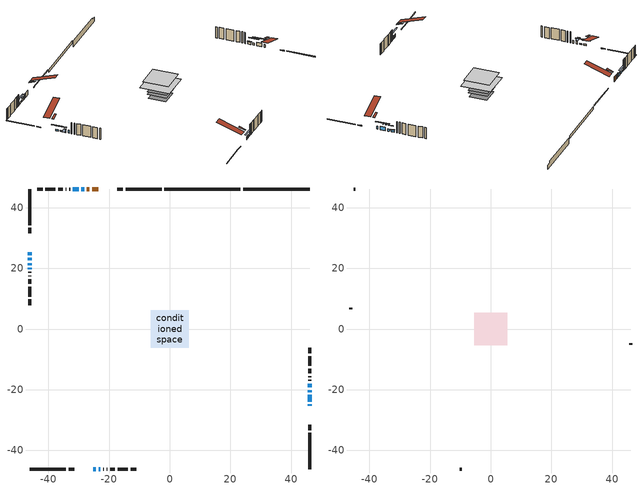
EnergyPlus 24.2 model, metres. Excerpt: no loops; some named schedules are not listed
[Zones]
conditioned space
 floor adiabatic (Floor2 construction): -3.95,-3.95 -3.95,3.95 3.95,3.95 3.95,-3.95 z1.19
 floor adiabatic (AdiabaticFloorConstruction): -6.22,-6.22 -6.22,6.22 6.22,6.22 6.22,-6.22 z3.63
 floor foundation (Slab1 construction): -3.66,-3.66 -3.66,3.66 3.66,3.66 3.66,-3.66 z-1.9
 floor foundation (Slab2 construction): -3.95,-3.95 -3.95,3.95 3.95,3.95 3.95,-3.95 z0
 wall outside (RimJoist1 construction): -2.66,46.1 -14.55,46.1 / -46.1,-46.1 -34.22,-46.1 / -46.1,46.1 -46.1,34.22 / 46.1,-46.1 46.1,-34.22 z1.19:1.49
 wall outside (RimJoist2 construction): -15.48,46.1 -17.28,46.1 / -33.29,-46.1 -31.49,-46.1 / -46.1,33.29 -46.1,31.49 / 46.1,-33.29 46.1,-31.49 z1.19:1.49
 wall outside (AdiabaticWallConstruction 1): -23.52,46.1 -25.51,46.1 / -26.44,46.1 -27.27,46.1 z1.19:3.22
 wall outside (AdiabaticWallConstruction): 46.1,-25.25 46.1,-24.86 / -46.1,20.13 -46.1,19.74 / -25.25,-46.1 -24.39,-46.1 z1.19:2.41; -46.1,25.25 -46.1,24.33 z1.19:1.8; -46.1,23.41 -46.1,22.57 z1.19:1.73; -46.1,21.64 -46.1,21.05 z1.19:2.51; -28.19,46.1 -29.11,46.1 z1.19:2.46; 46.1,-23.93 46.1,-21.7 z1.19:2.77; 46.1,-20.77 46.1,-20.16 / 46.1,-19.23 46.1,-17.96 z1.19:2.13; -30.04,46.1 -31.87,46.1 z1.19:1.93; -23.46,-46.1 -22.9,-46.1 z1.19:2.21
 wall outside (Wall1 construction): -32.8,46.1 -33.08,46.1 / -21.97,-46.1 -21.69,-46.1 / -46.1,18.81 -46.1,18.52 / 46.1,-17.03 46.1,-16.75 z1.19:6.07
 wall outside (Wall2 construction): -34.01,46.1 -34.24,46.1 / -20.76,-46.1 -20.53,-46.1 / -46.1,17.59 -46.1,17.36 / 46.1,-15.82 46.1,-15.58 z1.19:6.07
 wall outside (Wall3 construction): -35.17,46.1 -36.73,46.1 / -19.6,-46.1 -18.04,-46.1 / -46.1,16.43 -46.1,14.87 / 46.1,-14.65 46.1,-13.1 z1.19:6.07
 wall outside (Wall4 construction): -37.66,46.1 -40.92,46.1 / -17.11,-46.1 -13.85,-46.1 / -46.1,13.94 -46.1,10.68 / 46.1,-12.17 46.1,-8.9 z1.19:6.07
 wall outside (Wall5 construction): -41.85,46.1 -43.71,46.1 / -12.92,-46.1 -11.06,-46.1 / -46.1,9.75 -46.1,7.89 / 46.1,-7.98 46.1,-6.11 z1.19:6.07
 wall foundation (FoundationWall1 construction): 24.16,46.1,-1.9 24.16,46.1,0.6 43.91,46.1,0.6 43.91,46.1,-0.17 46.1,46.1,-0.17 46.1,46.1,-1.9
 wall foundation (FoundationWall2 construction): 23.23,46.1 -1.74,46.1 z0:1.19
 window (WindowConstruction 10): 46.1,-25.25 46.1,-24.86 z1.19:2.41
 window (WindowConstruction 6): -46.1,25.25 -46.1,24.34 z1.19:1.8
 window (WindowConstruction 7): -46.1,23.41 -46.1,22.57 z1.19:1.72
 window (WindowConstruction 8): -46.1,21.64 -46.1,21.06 z1.19:2.51
 window (WindowConstruction 9): -28.2,46.1 -29.11,46.1 z1.19:2.46
 window (WindowConstruction 11): -46.1,20.13 -46.1,19.74 z1.19:2.41
 window (WindowConstruction): 46.1,-23.93 46.1,-21.7 z1.19:2.77
 window (WindowConstruction 1): 46.1,-20.77 46.1,-20.16 z1.19:2.13
 window (WindowConstruction 2): 46.1,-19.23 46.1,-17.96 z1.19:2.13
 window (WindowConstruction 3): -30.04,46.1 -31.87,46.1 z1.19:1.93
 window (WindowConstruction 4): -25.25,-46.1 -24.39,-46.1 z1.19:2.41
 window (WindowConstruction 5): -23.46,-46.1 -22.9,-46.1 z1.19:2.2
 door (Door): -23.52,46.1 -25.51,46.1 z1.19:3.22
 door (Door 1): -26.44,46.1 -27.27,46.1 z1.19:3.22
 ceiling adiabatic (AdiabaticFloorConstruction): 6.22,-6.22 6.22,6.22 -6.22,6.22 -6.22,-6.22 z3.63
 roof outside (Roof2 construction): -22.59,46.1,6.07 -22.59,43.46,6.95 -21.89,43.46,6.95 -21.89,46.1,6.07; -26.18,-46.1,6.07 -26.18,-43.46,6.95 -26.88,-43.46,6.95 -26.88,-46.1,6.07; -46.1,26.18,6.07 -43.46,26.18,6.95 -43.46,26.88,6.95 -46.1,26.88,6.07; 46.1,-26.18,6.07 43.46,-26.18,6.95 43.46,-26.88,6.95 46.1,-26.88,6.07
attic - vented
 floor to conditioned space (Floor1 construction Reversed): -5.37,-5.37 -5.37,5.37 5.37,5.37 5.37,-5.37 z6.07
 wall outside (Wall6 construction): -44.64,46.1 -45.17,46.1 / -10.13,-46.1 -9.6,-46.1 / -46.1,6.96 -46.1,6.43 / 46.1,-5.18 46.1,-4.65 z1.19:6.07
 roof outside (Roof1 construction): -20.96,46.1,6.07 -20.96,35.64,9.55 -18.21,35.64,9.55 -18.21,46.1,6.07; -27.8,-46.1,6.07 -27.8,-35.64,9.55 -30.56,-35.64,9.55 -30.56,-46.1,6.07; -46.1,27.8,6.07 -35.64,27.8,9.55 -35.64,30.56,9.55 -46.1,30.56,6.07; 46.1,-27.8,6.07 35.64,-27.8,9.55 35.64,-30.56,9.55 46.1,-30.56,6.07
shading: -46.1,22.52 -46.1,27.07 -46.51,27.07 -46.51,22.52 z3.62; -46.1,20.75 -46.1,25.23 -46.51,25.23 -46.51,20.75 z3.54; -46.1,20.85 -46.1,21.84 -48.54,21.84 -48.54,20.85 z2.71; -29.31,46.1 -27.99,46.1 -27.99,46.51 -29.31,46.51 z2.66; 46.1,-19.88 46.1,-25.75 46.51,-25.75 46.51,-19.88 z4.59; 46.1,-18.34 46.1,-22.59 46.51,-22.59 46.51,-18.34 z3.95; 46.1,-17.76 46.1,-19.43 46.51,-19.43 46.51,-17.76 z2.33; -33.69,46.1 -28.22,46.1 -28.22,46.51 -33.69,46.51 z3.75; -22.57,-46.1 -27.07,-46.1 -27.07,-46.51 -22.57,-46.51 z4.23; -22.7,-46.1 -23.66,-46.1 -23.66,-46.51 -22.7,-46.51 z2.41
[Building]
Building 1: Terrain=Suburbs
[Site:Location]
London AP_ON: Latitude {deg}=43.03; Longitude {deg}=-81.15; Time Zone {hr}=-5; Elevation {m}=278; Keep Site Location Information=Yes
[Site:GroundTemperature:Shallow]
3.98693, 1.93205, 1.76749, 2.74264, 6.6573, 10.5537, 13.9317, 16.0716, 16.2534, 14.513, 11.2211, 7.44421
[Site:WaterMainsTemperature]
Calculation Method=Schedule; Temperature Schedule=mains temperature schedule
[Material] Roughness=Rough; Thermal Absorptance=0.9
Name | Thickness {m} | Conductivity {W/m-K} | Density {kg/m3} | Specific Heat {J/kg-K} | Solar Absorptance | Visible Absorptance
asphalt or fiberglass shingles | 0.00635 | 0.162714 | 1121.4 | 1465.45 | 0.4 | 0.4
ceiling loosefill ins | 0.169333 | 0.0480833 | 16.02 | 1046.75 | 0.7 | 0.7
ceiling stud and cavity | 0.1397 | 0.100427 | 65.682 | 1177.47 | 0.7 | 0.7
concrete 4.0 in. | 0.1016 | 1.803125 | 2242.8 | 837.4 | 0.7 | 0.7
concrete 8.0 in. | 0.2032 | 1.803125 | 2242.8 | 837.4 | 0.7 | 0.7
door material | 0.04445 | 0.053851 | 512.64 | 1214.23 | 0.7 | 0.7
door material 1 | 0.04445 | 0.188738 | 512.64 | 1214.23 | 0.7 | 0.7
exterior vertical ins | 0.00063829 | 0.029427 | 32.04 | 1214.23 | 0.7 | 0.7
exterior vertical ins 1 | 0.00347186 | 0.029427 | 32.04 | 1214.23 | 0.7 | 0.7
floor covering | 0.0127 | 9.015625 | 54.468 | 1339.84 | 0.6 | 0.6
floor covering 1 | 0.0127 | 0.0433444 | 54.468 | 1339.84 | 0.6 | 0.6
floor rigid ins; wall rigid ins | 0.512978 | 0.029427 | 32.04 | 1214.23 | 0.7 | 0.7
floor stud and cavity | 0.0889 | 0.416564 | 50.32683 | 1063.81 | 0.7 | 0.7
floor stud and cavity 1 | 0.1397 | 1.75129 | 37.0049 | 1207.88 | 0.7 | 0.7
furniture material conditioned space 1 | 0.1524 | 0.115458 | 640.8 | 1214.23 | 0.6 | 0.6
gypsum board | 0.0127 | 0.160291 | 801 | 837.4 | 0.6 | 0.6
gypsum board 1 | 0.00254 | 0.160291 | 801 | 837.4 | 0.6 | 0.6
gypsum board 2 | 0.0127 | 0.160291 | 801 | 837.4 | 0.7 | 0.7
osb sheathing 0.5 in. | 0.0127 | 0.115458 | 512.64 | 1214.23 | 0.7 | 0.7
osb sheathing 0.75 in. | 0.01905 | 0.115458 | 512.64 | 1214.23 | 0.7 | 0.7
osb sheathing 2.0 in. | 0.0508 | 0.115458 | 512.64 | 1214.23 | 0.7 | 0.7
rim joist stud and cavity | 0.0508 | 0.194335 | 50.32683 | 1063.81 | 0.6 | 0.6
rim joist stud and cavity 1 | 0.0508 | 0.0298475 | 125.044 | 1163.47 | 0.6 | 0.6
roof stud and cavity | 0.0889 | 3.8783 | 78.34581 | 1123.46 | 0.7 | 0.7
slab rigid ins | 0.0252857 | 0.029427 | 32.04 | 1214.23 | 0.7 | 0.7
wall stud and cavity | 0.1397 | 1.27985 | 139.0536 | 1170.24 | 0.7 | 0.7
wall stud and cavity 1 | 0.0889 | 0.19181 | 50.32683 | 1063.81 | 0.7 | 0.7
wall stud and cavity 2 | 0.1397 | 0.0958194 | 139.0536 | 1170.24 | 0.7 | 0.7
wall stud and cavity 3 | 0.0889 | 0.213734 | 50.32683 | 1063.81 | 0.7 | 0.7
wall stud and cavity 4 | 0.0889 | 0.21194 | 50.32683 | 1063.81 | 0.7 | 0.7
wall stud and cavity 5 | 0.0889 | 6.1454 | 50.32683 | 1063.81 | 0.6 | 0.6
wall stud and cavity 6 | 0.0889 | 0.380278 | 52.3479 | 1209.89 | 0.7 | 0.7
wall stud and cavity 7 | 0.0889 | 0.391764 | 83.0341 | 1211.67 | 0.7 | 0.7
wood siding | 0.0254 | 0.102417 | 544.68 | 1172.36 | 0.4 | 0.4
wood siding 1 | 0.00254 | 0.102417 | 544.68 | 1172.36 | 0.4 | 0.4
wood siding 2; wood siding 3; wood siding 4 | 0.0254 | 0.102417 | 544.68 | 1172.36 | 0.7 | 0.7
[WindowMaterial:SimpleGlazingSystem]
Name | U-Factor {W/m2-K} | Solar Heat Gain Coefficient
WindowMaterial | 2.12982 | 0.61
WindowMaterial 1 | 2.56191 | 0.44
WindowMaterial 10 | 2.35126 | 0.55
WindowMaterial 2 | 2.39555 | 0.51
WindowMaterial 3 | 2.532388 | 0.45
WindowMaterial 4 | 2.421667 | 0.5
WindowMaterial 5 | 2.56305 | 0.43
WindowMaterial 6 | 2.56986 | 0.43
WindowMaterial 7 | 2.623236 | 0.41
WindowMaterial 8 | 2.49662 | 0.47
WindowMaterial 9 | 2.40066 | 0.51
[Construction]
AdiabaticFloorConstruction: floor stud and cavity 1, floor rigid ins, osb sheathing 0.75 in., floor covering 1
AdiabaticWallConstruction: wood siding 3, wall rigid ins, wall stud and cavity 6, gypsum board
AdiabaticWallConstruction 1: wood siding 4, wall rigid ins, wall stud and cavity 6, gypsum board
Door: door material
Door 1: door material 1
Floor1 construction Reversed: gypsum board, ceiling stud and cavity, ceiling loosefill ins
Floor2 construction: floor stud and cavity, floor covering
FoundationWall1 construction; FoundationWall2 construction: concrete 8.0 in., gypsum board 2
furniture construction conditioned space 1: furniture material conditioned space 1
PartitionWallConstruction: gypsum board, wall stud and cavity 7, gypsum board
RimJoist1 construction: wood siding 2, rim joist stud and cavity
RimJoist2 construction: wood siding 2, osb sheathing 2.0 in., rim joist stud and cavity 1
Roof1 construction: asphalt or fiberglass shingles
Roof2 construction: asphalt or fiberglass shingles, osb sheathing 0.5 in., roof stud and cavity, gypsum board
Slab1 construction: concrete 4.0 in.
Slab2 construction: slab rigid ins, concrete 4.0 in.
Wall1 construction: wood siding, osb sheathing 0.5 in., wall stud and cavity, gypsum board
Wall2 construction: wood siding 1, wall stud and cavity 1, gypsum board 1
Wall3 construction: wood siding, osb sheathing 0.5 in., wall stud and cavity 2, gypsum board
Wall4 construction: wood siding 1, wall stud and cavity 3, gypsum board 1
Wall5 construction: wood siding 1, wall stud and cavity 4, gypsum board 1
Wall6 construction: wood siding 1, wall stud and cavity 5
WindowConstruction: WindowMaterial
WindowConstruction 1: WindowMaterial 1
WindowConstruction 10; WindowConstruction 11: WindowMaterial 10
WindowConstruction 2: WindowMaterial 2
WindowConstruction 3: WindowMaterial 3
WindowConstruction 4: WindowMaterial 4
WindowConstruction 5: WindowMaterial 5
WindowConstruction 6: WindowMaterial 6
WindowConstruction 7: WindowMaterial 7
WindowConstruction 8: WindowMaterial 8
WindowConstruction 9: WindowMaterial 9
[Zone] Multiplier=1; Part of Total Floor Area=Yes
Name | Volume {m3}
attic - vented | 65.2773
conditioned space | 176.3
[Space]
Name | Zone | Volume {m3}
attic - vented 1 | attic - vented | 65.2773
conditioned space 1 | conditioned space | 176.3
[ZoneInfiltration:EffectiveLeakageArea]
infil attic - vented 1: Zone or Space=attic - vented 1; Schedule=Always On Discrete; Effective Air Leakage Area {cm2}=5032.58; Stack Coefficient=0.000581581; Wind Coefficient=1.62939e-05
[ZoneMixing]
whole house fan mix: Zone or Space=attic - vented; Schedule=Always On Continuous; Design Flow Rate Calculation Method=Flow/Zone; Design Flow Rate {m3/s}=0; Source Zone or Space=conditioned space
[SurfaceProperty:ExposedFoundationPerimeter] Exposed Perimeter Calculation Method=TotalExposedPerimeter
Name | Total Exposed Perimeter {m}
Slab1 | 21.946
Slab2 | 24.963
[InternalMass] Zone or ZoneList=conditioned space; Space or SpaceList=conditioned space 1
Name | Construction | Surface Area {m2}
furniture mass conditioned space 1 | furniture construction conditioned space 1 | 133.332
partition wall mass | PartitionWallConstruction | 270.77
[Lights]
interior lighting: Zone or ZoneList or Space or SpaceList=conditioned space 1; Schedule=interior lighting schedule; Design Level Calculation Method=LightingLevel; Lighting Level {W}=343.2; Return Air Fraction=0; Fraction Radiant=0.6; Fraction Visible=0.2; Fraction Replaceable=1
[People]
occupants: Zone or ZoneList or Space or SpaceList=conditioned space 1; Number of People Schedule=occupants schedule; Number of People Calculation Method=People; Number of People=3; Fraction Radiant=0.314171; Sensible Heat Fraction=0.56303; Activity Level Schedule=occupants activity schedule; Carbon Dioxide Generation Rate {m3/s-W}=0; Enable ASHRAE 55 Comfort Warnings=No; Mean Radiant Temperature Calculation Type=EnclosureAveraged
[ElectricEquipment] Zone or ZoneList or Space or SpaceList=conditioned space 1; Design Level Calculation Method=EquipmentLevel
Name | Schedule | Design Level {W} | Fraction Latent | Fraction Radiant | Fraction Lost
clothes dryer | clothes dryer schedule | 140.772 | 0.015 | 0.081 | 0.85
clothes washer | clothes washer schedule | 32.1985 | 0.03 | 0.162 | 0.7
cooking range | cooking range schedule | 215.147 | 0.08 | 0.432 | 0.2
dishwasher | dishwasher schedule | 66.8632 | 0.3 | 0.18 | 0.4
fridge | fridge schedule | 72.9452 | 0 | 0.6 | 0
mech vent bath fan 0 | mech vent bath fan 0 schedule | 50.2 | 0 | 0 | 1
mech vent bath fan 1 | mech vent bath fan 1 schedule | 50.2 | 0 | 0 | 1
mech vent house fan | mech vent house fan schedule | 0 | 0 | 0 | 1
mech vent house fan cfis | mech vent house fan cfis schedule | 0 | 0 | 0 | 0
mech vent range fan 0 | mech vent range fan 0 schedule | 57 | 0 | 0 | 1
misc plug loads | misc plug loads schedule | 494.7 | 0.045 | 0.513 | 0.1
whole house fan | Always On Discrete | 0 | 0 | 0 | 1
[OtherEquipment] Zone or ZoneList or Space or SpaceList=conditioned space 1; Design Level Calculation Method=EquipmentLevel
Name | Fuel Type | Schedule | Design Level {W} | Fraction Latent | Fraction Radiant | Fraction Lost
clothes dryer 1 | Electricity | clothes dryer schedule | 0 | 0.015 | 0.081 | 0.85
cooking range 1 | Electricity | cooking range schedule | 0 | 0.08 | 0.432 | 0.2
general water use latent | None | general water use schedule | 62.594 | 1 | 0 | 0
general water use sensible | None | general water use schedule | -61.6891 | 0 | 0.6 | 0
mech vent house fan latent load | None | Always On Discrete | 0 | 1 | 0 | 0
mech vent house fan sensible load | None | Always On Discrete | 0 | 0 | 0 | 0
water heater energy adjustment1 | Electricity | Always On Discrete | 0.01 | 0 | 0 | 1
[ZoneInfiltration:DesignFlowRate] Zone or ZoneList or Space or SpaceList=conditioned space 1; Schedule=Always On Discrete; Design Flow Rate Calculation Method=Flow/Zone; Design Flow Rate {m3/s}=0
infil flow; natural vent flow; whole house fan flow
[Foundation:Kiva] Initial Indoor Air Temperature {C}=18; Wall Depth Below Slab {m}=0.2032; Custom Block X Position 1 {m}=0.2159; Custom Block Z Position 1 {m}=0
Name | Wall Height Above Grade {m} | Custom Block Material Name 1 | Custom Block Depth 1 {m}
Foundation Kiva 1 | 0.599999 | exterior vertical ins | 2.5
Foundation Kiva 2 | 1.19 | exterior vertical ins 1 | 1.19
[Foundation:Kiva:Settings]
Soil Conductivity {W/m-K}=0.849921; Soil Density {kg/m3}=1842.3; Soil Specific Heat {J/kg-K}=418.7; Ground Solar Absorptivity=0.9; Ground Thermal Absorptivity=0.9; Ground Surface Roughness {m}=0.03; Far-Field Width {m}=40; Deep-Ground Boundary Condition=ZeroFlux; Deep-Ground Depth {m}=40; Minimum Cell Dimension {m}=0.2; Maximum Cell Growth Coefficient=3; Simulation Timestep=Timestep
[Exterior:Lights]
exterior lighting: Schedule=exterior lighting schedule; Design Level {W}=75.6
[Schedule:Constant]
Name | Hourly Value
Always On Continuous; mech vent house fan schedule; mech vent house fan cfis schedule; Always On Discrete | 1
occupants activity schedule | 117.228
fridge schedule | 0
[Schedule:Week:Daily]
interior lighting schedule Week Rule - Jan1-Jan27: interior lighting schedule day, interior lighting schedule day, interior lighting schedule day, interior lighting schedule day, interior lighting schedule day, interior lighting schedule day, interior lighting schedule day, interior lighting schedule default day, interior lighting schedule default day, interior lighting schedule default day, interior lighting schedule default day, interior lighting schedule default day
interior lighting schedule Week Rule - Jan28-Feb3: interior lighting schedule day, interior lighting schedule day, interior lighting schedule day, interior lighting schedule day, interior lighting schedule day 1, interior lighting schedule day 1, interior lighting schedule day 1, interior lighting schedule default day, interior lighting schedule default day, interior lighting schedule default day, interior lighting schedule default day, interior lighting schedule default day
interior lighting schedule Week Rule - Feb4-Feb24: interior lighting schedule day 1, interior lighting schedule day 1, interior lighting schedule day 1, interior lighting schedule day 1, interior lighting schedule day 1, interior lighting schedule day 1, interior lighting schedule day 1, interior lighting schedule default day, interior lighting schedule default day, interior lighting schedule default day, interior lighting schedule default day, interior lighting schedule default day
interior lighting schedule Week Rule - Feb25-Mar3: interior lighting schedule day 1, interior lighting schedule day 1, interior lighting schedule day 1, interior lighting schedule day 1, interior lighting schedule day 2, interior lighting schedule day 2, interior lighting schedule day 2, interior lighting schedule default day, interior lighting schedule default day, interior lighting schedule default day, interior lighting schedule default day, interior lighting schedule default day
interior lighting schedule Week Rule - Mar4-Mar31: interior lighting schedule day 2, interior lighting schedule day 2, interior lighting schedule day 2, interior lighting schedule day 2, interior lighting schedule day 2, interior lighting schedule day 2, interior lighting schedule day 2, interior lighting schedule default day, interior lighting schedule default day, interior lighting schedule default day, interior lighting schedule default day, interior lighting schedule default day
interior lighting schedule Week Rule - Apr1-Apr28: interior lighting schedule day 3, interior lighting schedule day 3, interior lighting schedule day 3, interior lighting schedule day 3, interior lighting schedule day 3, interior lighting schedule day 3, interior lighting schedule day 3, interior lighting schedule default day, interior lighting schedule default day, interior lighting schedule default day, interior lighting schedule default day, interior lighting schedule default day
interior lighting schedule Week Rule - Apr29-May5: interior lighting schedule day 3, interior lighting schedule day 3, interior lighting schedule day 4, interior lighting schedule day 4, interior lighting schedule day 4, interior lighting schedule day 4, interior lighting schedule day 4, interior lighting schedule default day, interior lighting schedule default day, interior lighting schedule default day, interior lighting schedule default day, interior lighting schedule default day
interior lighting schedule Week Rule - May6-May26: interior lighting schedule day 4, interior lighting schedule day 4, interior lighting schedule day 4, interior lighting schedule day 4, interior lighting schedule day 4, interior lighting schedule day 4, interior lighting schedule day 4, interior lighting schedule default day, interior lighting schedule default day, interior lighting schedule default day, interior lighting schedule default day, interior lighting schedule default day
interior lighting schedule Week Rule - May27-Jun2: interior lighting schedule day 4, interior lighting schedule day 4, interior lighting schedule day 4, interior lighting schedule day 4, interior lighting schedule day 4, interior lighting schedule day 5, interior lighting schedule day 5, interior lighting schedule default day, interior lighting schedule default day, interior lighting schedule default day, interior lighting schedule default day, interior lighting schedule default day
interior lighting schedule Week Rule - Jun3-Jun30: interior lighting schedule day 5, interior lighting schedule day 5, interior lighting schedule day 5, interior lighting schedule day 5, interior lighting schedule day 5, interior lighting schedule day 5, interior lighting schedule day 5, interior lighting schedule default day, interior lighting schedule default day, interior lighting schedule default day, interior lighting schedule default day, interior lighting schedule default day
interior lighting schedule Week Rule - Jul1-Jul28: interior lighting schedule day 6, interior lighting schedule day 6, interior lighting schedule day 6, interior lighting schedule day 6, interior lighting schedule day 6, interior lighting schedule day 6, interior lighting schedule day 6, interior lighting schedule default day, interior lighting schedule default day, interior lighting schedule default day, interior lighting schedule default day, interior lighting schedule default day
interior lighting schedule Week Rule - Jul29-Aug4: interior lighting schedule day 6, interior lighting schedule day 6, interior lighting schedule day 6, interior lighting schedule day 7, interior lighting schedule day 7, interior lighting schedule day 7, interior lighting schedule day 7, interior lighting schedule default day, interior lighting schedule default day, interior lighting schedule default day, interior lighting schedule default day, interior lighting schedule default day
interior lighting schedule Week Rule - Aug5-Aug25: interior lighting schedule day 7, interior lighting schedule day 7, interior lighting schedule day 7, interior lighting schedule day 7, interior lighting schedule day 7, interior lighting schedule day 7, interior lighting schedule day 7, interior lighting schedule default day, interior lighting schedule default day, interior lighting schedule default day, interior lighting schedule default day, interior lighting schedule default day
interior lighting schedule Week Rule - Aug26-Sep1: interior lighting schedule day 7, interior lighting schedule day 7, interior lighting schedule day 7, interior lighting schedule day 7, interior lighting schedule day 7, interior lighting schedule day 7, interior lighting schedule day 8, interior lighting schedule default day, interior lighting schedule default day, interior lighting schedule default day, interior lighting schedule default day, interior lighting schedule default day
interior lighting schedule Week Rule - Sep2-Sep29: interior lighting schedule day 8, interior lighting schedule day 8, interior lighting schedule day 8, interior lighting schedule day 8, interior lighting schedule day 8, interior lighting schedule day 8, interior lighting schedule day 8, interior lighting schedule default day, interior lighting schedule default day, interior lighting schedule default day, interior lighting schedule default day, interior lighting schedule default day
interior lighting schedule Week Rule - Sep30-Oct6: interior lighting schedule day 8, interior lighting schedule day 9, interior lighting schedule day 9, interior lighting schedule day 9, interior lighting schedule day 9, interior lighting schedule day 9, interior lighting schedule day 9, interior lighting schedule default day, interior lighting schedule default day, interior lighting schedule default day, interior lighting schedule default day, interior lighting schedule default day
interior lighting schedule Week Rule - Oct7-Oct27: interior lighting schedule day 9, interior lighting schedule day 9, interior lighting schedule day 9, interior lighting schedule day 9, interior lighting schedule day 9, interior lighting schedule day 9, interior lighting schedule day 9, interior lighting schedule default day, interior lighting schedule default day, interior lighting schedule default day, interior lighting schedule default day, interior lighting schedule default day
interior lighting schedule Week Rule - Oct28-Nov3: interior lighting schedule day 9, interior lighting schedule day 9, interior lighting schedule day 9, interior lighting schedule day 9, interior lighting schedule day 10, interior lighting schedule day 10, interior lighting schedule day 10, interior lighting schedule default day, interior lighting schedule default day, interior lighting schedule default day, interior lighting schedule default day, interior lighting schedule default day
interior lighting schedule Week Rule - Nov4-Nov24: interior lighting schedule day 10, interior lighting schedule day 10, interior lighting schedule day 10, interior lighting schedule day 10, interior lighting schedule day 10, interior lighting schedule day 10, interior lighting schedule day 10, interior lighting schedule default day, interior lighting schedule default day, interior lighting schedule default day, interior lighting schedule default day, interior lighting schedule default day
interior lighting schedule Week Rule - Nov25-Dec1: interior lighting schedule day 10, interior lighting schedule day 10, interior lighting schedule day 10, interior lighting schedule day 10, interior lighting schedule day 10, interior lighting schedule day 10, interior lighting schedule day 11, interior lighting schedule default day, interior lighting schedule default day, interior lighting schedule default day, interior lighting schedule default day, interior lighting schedule default day
interior lighting schedule Week Rule - Dec2-Dec31: interior lighting schedule day 11, interior lighting schedule day 11, interior lighting schedule day 11, interior lighting schedule day 11, interior lighting schedule day 11, interior lighting schedule day 11, interior lighting schedule day 11, interior lighting schedule default day, interior lighting schedule default day, interior lighting schedule default day, interior lighting schedule default day, interior lighting schedule default day
occupants schedule Week Rule - Jan1-Dec31: occupants schedule day, occupants schedule day, occupants schedule day, occupants schedule day, occupants schedule day, occupants schedule day, occupants schedule day, occupants schedule default day, occupants schedule default day, occupants schedule default day, occupants schedule default day, occupants schedule default day
clothes dryer schedule Week Rule - Jan1-Dec31: clothes dryer schedule day, clothes dryer schedule day, clothes dryer schedule day, clothes dryer schedule day, clothes dryer schedule day, clothes dryer schedule day, clothes dryer schedule day, clothes dryer schedule default day, clothes dryer schedule default day, clothes dryer schedule default day, clothes dryer schedule default day, clothes dryer schedule default day
clothes washer schedule Week Rule - Jan1-Dec31: clothes washer schedule day, clothes washer schedule day, clothes washer schedule day, clothes washer schedule day, clothes washer schedule day, clothes washer schedule day, clothes washer schedule day, clothes washer schedule default day, clothes washer schedule default day, clothes washer schedule default day, clothes washer schedule default day, clothes washer schedule default day
cooking range schedule Week Rule - Jan1-Dec31: cooking range schedule day, cooking range schedule day, cooking range schedule day, cooking range schedule day, cooking range schedule day, cooking range schedule day, cooking range schedule day, cooking range schedule default day, cooking range schedule default day, cooking range schedule default day, cooking range schedule default day, cooking range schedule default day
dishwasher schedule Week Rule - Jan1-Dec31: dishwasher schedule day, dishwasher schedule day, dishwasher schedule day, dishwasher schedule day, dishwasher schedule day, dishwasher schedule day, dishwasher schedule day, dishwasher schedule default day, dishwasher schedule default day, dishwasher schedule default day, dishwasher schedule default day, dishwasher schedule default day
mech vent bath fan 0 schedule Week Rule - Jan1-Dec31: mech vent bath fan 0 schedule day, mech vent bath fan 0 schedule day, mech vent bath fan 0 schedule day, mech vent bath fan 0 schedule day, mech vent bath fan 0 schedule day, mech vent bath fan 0 schedule day, mech vent bath fan 0 schedule day, mech vent bath fan 0 schedule default day, mech vent bath fan 0 schedule default day, mech vent bath fan 0 schedule default day, mech vent bath fan 0 schedule default day, mech vent bath fan 0 schedule default day
mech vent bath fan 1 schedule Week Rule - Jan1-Dec31: mech vent bath fan 1 schedule day, mech vent bath fan 1 schedule day, mech vent bath fan 1 schedule day, mech vent bath fan 1 schedule day, mech vent bath fan 1 schedule day, mech vent bath fan 1 schedule day, mech vent bath fan 1 schedule day, mech vent bath fan 1 schedule default day, mech vent bath fan 1 schedule default day, mech vent bath fan 1 schedule default day, mech vent bath fan 1 schedule default day, mech vent bath fan 1 schedule default day
mech vent range fan 0 schedule Week Rule - Jan1-Dec31: mech vent range fan 0 schedule day, mech vent range fan 0 schedule day, mech vent range fan 0 schedule day, mech vent range fan 0 schedule day, mech vent range fan 0 schedule day, mech vent range fan 0 schedule day, mech vent range fan 0 schedule day, mech vent range fan 0 schedule default day, mech vent range fan 0 schedule default day, mech vent range fan 0 schedule default day, mech vent range fan 0 schedule default day, mech vent range fan 0 schedule default day
misc plug loads schedule Week Rule - Jan1-Dec31: misc plug loads schedule day, misc plug loads schedule day, misc plug loads schedule day, misc plug loads schedule day, misc plug loads schedule day, misc plug loads schedule day, misc plug loads schedule day, misc plug loads schedule default day, misc plug loads schedule default day, misc plug loads schedule default day, misc plug loads schedule default day, misc plug loads schedule default day
general water use schedule Week Rule - Jan1-Dec31: general water use schedule day, general water use schedule day, general water use schedule day, general water use schedule day, general water use schedule day, general water use schedule day, general water use schedule day, general water use schedule default day, general water use schedule default day, general water use schedule default day, general water use schedule default day, general water use schedule default day
exterior lighting schedule Week Rule - Jan1-Jan27: exterior lighting schedule day, exterior lighting schedule day, exterior lighting schedule day, exterior lighting schedule day, exterior lighting schedule day, exterior lighting schedule day, exterior lighting schedule day, exterior lighting schedule default day, exterior lighting schedule default day, exterior lighting schedule default day, exterior lighting schedule default day, exterior lighting schedule default day
exterior lighting schedule Week Rule - Jan28-Feb3: exterior lighting schedule day, exterior lighting schedule day, exterior lighting schedule day, exterior lighting schedule day, exterior lighting schedule day 1, exterior lighting schedule day 1, exterior lighting schedule day 1, exterior lighting schedule default day, exterior lighting schedule default day, exterior lighting schedule default day, exterior lighting schedule default day, exterior lighting schedule default day
exterior lighting schedule Week Rule - Feb4-Feb24: exterior lighting schedule day 1, exterior lighting schedule day 1, exterior lighting schedule day 1, exterior lighting schedule day 1, exterior lighting schedule day 1, exterior lighting schedule day 1, exterior lighting schedule day 1, exterior lighting schedule default day, exterior lighting schedule default day, exterior lighting schedule default day, exterior lighting schedule default day, exterior lighting schedule default day
exterior lighting schedule Week Rule - Feb25-Mar3: exterior lighting schedule day 1, exterior lighting schedule day 1, exterior lighting schedule day 1, exterior lighting schedule day 1, exterior lighting schedule day 2, exterior lighting schedule day 2, exterior lighting schedule day 2, exterior lighting schedule default day, exterior lighting schedule default day, exterior lighting schedule default day, exterior lighting schedule default day, exterior lighting schedule default day
exterior lighting schedule Week Rule - Mar4-Mar31: exterior lighting schedule day 2, exterior lighting schedule day 2, exterior lighting schedule day 2, exterior lighting schedule day 2, exterior lighting schedule day 2, exterior lighting schedule day 2, exterior lighting schedule day 2, exterior lighting schedule default day, exterior lighting schedule default day, exterior lighting schedule default day, exterior lighting schedule default day, exterior lighting schedule default day
exterior lighting schedule Week Rule - Apr1-Apr28: exterior lighting schedule day 3, exterior lighting schedule day 3, exterior lighting schedule day 3, exterior lighting schedule day 3, exterior lighting schedule day 3, exterior lighting schedule day 3, exterior lighting schedule day 3, exterior lighting schedule default day, exterior lighting schedule default day, exterior lighting schedule default day, exterior lighting schedule default day, exterior lighting schedule default day
exterior lighting schedule Week Rule - Apr29-May5: exterior lighting schedule day 3, exterior lighting schedule day 3, exterior lighting schedule day 4, exterior lighting schedule day 4, exterior lighting schedule day 4, exterior lighting schedule day 4, exterior lighting schedule day 4, exterior lighting schedule default day, exterior lighting schedule default day, exterior lighting schedule default day, exterior lighting schedule default day, exterior lighting schedule default day
exterior lighting schedule Week Rule - May6-May26: exterior lighting schedule day 4, exterior lighting schedule day 4, exterior lighting schedule day 4, exterior lighting schedule day 4, exterior lighting schedule day 4, exterior lighting schedule day 4, exterior lighting schedule day 4, exterior lighting schedule default day, exterior lighting schedule default day, exterior lighting schedule default day, exterior lighting schedule default day, exterior lighting schedule default day
exterior lighting schedule Week Rule - May27-Jun2: exterior lighting schedule day 4, exterior lighting schedule day 4, exterior lighting schedule day 4, exterior lighting schedule day 4, exterior lighting schedule day 4, exterior lighting schedule day 5, exterior lighting schedule day 5, exterior lighting schedule default day, exterior lighting schedule default day, exterior lighting schedule default day, exterior lighting schedule default day, exterior lighting schedule default day
[Schedule:Year]
interior lighting schedule: interior lighting schedule Week Rule - Jan1-Jan27, 1, 1, 1, 27, interior lighting schedule Week Rule - Jan28-Feb3, 1, 28, 2, 3, interior lighting schedule Week Rule - Feb4-Feb24, 2, 4, 2, 24, interior lighting schedule Week Rule - Feb25-Mar3, 2, 25, 3, 3, interior lighting schedule Week Rule - Mar4-Mar31, 3, 4, 3, 31, interior lighting schedule Week Rule - Apr1-Apr28, 4, 1, 4, 28, interior lighting schedule Week Rule - Apr29-May5, 4, 29, 5, 5, interior lighting schedule Week Rule - May6-May26, 5, 6, 5, 26, interior lighting schedule Week Rule - May27-Jun2, 5, 27, 6, 2, interior lighting schedule Week Rule - Jun3-Jun30, 6, 3, 6, 30, interior lighting schedule Week Rule - Jul1-Jul28, 7, 1, 7, 28, interior lighting schedule Week Rule - Jul29-Aug4, 7, 29, 8, 4, interior lighting schedule Week Rule - Aug5-Aug25, 8, 5, 8, 25, interior lighting schedule Week Rule - Aug26-Sep1, 8, 26, 9, 1, interior lighting schedule Week Rule - Sep2-Sep29, 9, 2, 9, 29, interior lighting schedule Week Rule - Sep30-Oct6, 9, 30, 10, 6, interior lighting schedule Week Rule - Oct7-Oct27, 10, 7, 10, 27, interior lighting schedule Week Rule - Oct28-Nov3, 10, 28, 11, 3, interior lighting schedule Week Rule - Nov4-Nov24, 11, 4, 11, 24, interior lighting schedule Week Rule - Nov25-Dec1, 11, 25, 12, 1, interior lighting schedule Week Rule - Dec2-Dec31, 12, 2, 12, 31
occupants schedule: occupants schedule Week Rule - Jan1-Dec31, 1, 1, 12, 31
clothes dryer schedule: clothes dryer schedule Week Rule - Jan1-Dec31, 1, 1, 12, 31
clothes washer schedule: clothes washer schedule Week Rule - Jan1-Dec31, 1, 1, 12, 31
cooking range schedule: cooking range schedule Week Rule - Jan1-Dec31, 1, 1, 12, 31
dishwasher schedule: dishwasher schedule Week Rule - Jan1-Dec31, 1, 1, 12, 31
mech vent bath fan 0 schedule: mech vent bath fan 0 schedule Week Rule - Jan1-Dec31, 1, 1, 12, 31
mech vent bath fan 1 schedule: mech vent bath fan 1 schedule Week Rule - Jan1-Dec31, 1, 1, 12, 31
mech vent range fan 0 schedule: mech vent range fan 0 schedule Week Rule - Jan1-Dec31, 1, 1, 12, 31
misc plug loads schedule: misc plug loads schedule Week Rule - Jan1-Dec31, 1, 1, 12, 31
general water use schedule: general water use schedule Week Rule - Jan1-Dec31, 1, 1, 12, 31
exterior lighting schedule: exterior lighting schedule Week Rule - Jan1-Jan27, 1, 1, 1, 27, exterior lighting schedule Week Rule - Jan28-Feb3, 1, 28, 2, 3, exterior lighting schedule Week Rule - Feb4-Feb24, 2, 4, 2, 24, exterior lighting schedule Week Rule - Feb25-Mar3, 2, 25, 3, 3, exterior lighting schedule Week Rule - Mar4-Mar31, 3, 4, 3, 31, exterior lighting schedule Week Rule - Apr1-Apr28, 4, 1, 4, 28, exterior lighting schedule Week Rule - Apr29-May5, 4, 29, 5, 5, exterior lighting schedule Week Rule - May6-May26, 5, 6, 5, 26, exterior lighting schedule Week Rule - May27-Jun2, 5, 27, 6, 2, exterior lighting schedule Week Rule - Jun3-Jun30, 6, 3, 6, 30, exterior lighting schedule Week Rule - Jul1-Jul28, 7, 1, 7, 28, exterior lighting schedule Week Rule - Jul29-Aug4, 7, 29, 8, 4, exterior lighting schedule Week Rule - Aug5-Aug25, 8, 5, 8, 25, exterior lighting schedule Week Rule - Aug26-Sep1, 8, 26, 9, 1, exterior lighting schedule Week Rule - Sep2-Sep29, 9, 2, 9, 29, exterior lighting schedule Week Rule - Sep30-Oct6, 9, 30, 10, 6, exterior lighting schedule Week Rule - Oct7-Oct27, 10, 7, 10, 27, exterior lighting schedule Week Rule - Oct28-Nov3, 10, 28, 11, 3, exterior lighting schedule Week Rule - Nov4-Nov24, 11, 4, 11, 24, exterior lighting schedule Week Rule - Nov25-Dec1, 11, 25, 12, 1, exterior lighting schedule Week Rule - Dec2-Dec31, 12, 2, 12, 31
[Schedule:Compact]
mains temperature schedule: Through: 01/01, For: AllDays, Until: 24:00, 7.96722, Through: 01/02, For: AllDays, Until: 24:00, 7.89722, Through: 01/03, For: AllDays, Until: 24:00, 7.82778, Through: 01/04, For: AllDays, Until: 24:00, 7.76, Through: 01/05, For: AllDays, Until: 24:00, 7.69333, Through: 01/06, For: AllDays, Until: 24:00, 7.62778, Through: 01/07, For: AllDays, Until: 24:00, 7.56389, Through: 01/08, For: AllDays, Until: 24:00, 7.50167, Through: 01/09, For: AllDays, Until: 24:00, 7.44056, Through: 01/10, For: AllDays, Until: 24:00, 7.38056, Through: 01/11, For: AllDays, Until: 24:00, 7.32222, Through: 01/12, For: AllDays, Until: 24:00, 7.26556, Through: 01/13, For: AllDays, Until: 24:00, 7.21, Through: 01/14, For: AllDays, Until: 24:00, 7.15556, Through: 01/15, For: AllDays, Until: 24:00, 7.10333, Through: 01/16, For: AllDays, Until: 24:00, 7.05222, Through: 01/17, For: AllDays, Until: 24:00, 7.00278, Through: 01/18, For: AllDays, Until: 24:00, 6.955, Through: 01/19, For: AllDays, Until: 24:00, 6.90833, Through: 01/20, For: AllDays, Until: 24:00, 6.86389, Through: 01/21, For: AllDays, Until: 24:00, 6.82056, Through: 01/22, For: AllDays, Until: 24:00, 6.77889, Through: 01/23, For: AllDays, Until: 24:00, 6.73889, Through: 01/24, For: AllDays, Until: 24:00, 6.7, Through: 01/25, For: AllDays, Until: 24:00, 6.66333, Through: 01/26, For: AllDays, Until: 24:00, 6.62833, Through: 01/27, For: AllDays, Until: 24:00, 6.59444, Through: 01/28, For: AllDays, Until: 24:00, 6.56278, Through: 01/29, For: AllDays, Until: 24:00, 6.53222, Through: 01/30, For: AllDays, Until: 24:00, 6.50389, Through: 01/31, For: AllDays, Until: 24:00, 6.47722, Through: 02/01, For: AllDays, Until: 24:00, 6.45167, Through: 02/02, For: AllDays, Until: 24:00, 6.42833, Through: 02/03, For: AllDays, Until: 24:00, 6.40667, Through: 02/04, For: AllDays, Until: 24:00, 6.38611, Through: 02/05, For: AllDays, Until: 24:00, 6.36778, Through: 02/06, For: AllDays, Until: 24:00, 6.35111, Through: 02/07, For: AllDays, Until: 24:00, 6.33611, Through: 02/08, For: AllDays, Until: 24:00, 6.32333, Through: 02/09, For: AllDays, Until: 24:00, 6.31167, Through: 02/10, For: AllDays, Until: 24:00, 6.30222, Through: 02/11, For: AllDays, Until: 24:00, 6.29389, Through: 02/12, For: AllDays, Until: 24:00, 6.28778, Through: 02/13, For: AllDays, Until: 24:00, 6.28333, Through: 02/14, For: AllDays, Until: 24:00, 6.28056, Through: 02/15, For: AllDays, Until: 24:00, 6.27944, Through: 02/16, For: AllDays, Until: 24:00, 6.28, Through: 02/17, For: AllDays, Until: 24:00, 6.28278, Through: 02/18, For: AllDays, Until: 24:00, 6.28722, Through: 02/19, For: AllDays, Until: 24:00, 6.29278, Through: 02/20, For: AllDays, Until: 24:00, 6.30056, Through: 02/21, For: AllDays, Until: 24:00, 6.31, Through: 02/22, For: AllDays, Until: 24:00, 6.32111, Through: 02/23, For: AllDays, Until: 24:00, 6.33444, Through: 02/24, For: AllDays, Until: 24:00, 6.34889, Through: 02/25, For: AllDays, Until: 24:00, 6.36556, Through: 02/26, For: AllDays, Until: 24:00, 6.38333, Through: 02/27, For: AllDays, Until: 24:00, 6.40333, Through: 02/28, For: AllDays, Until: 24:00, 6.425, Through: 03/01, For: AllDays, Until: 24:00, 6.44833, Through: 03/02, For: AllDays, Until: 24:00, 6.47278, Through: 03/03, For: AllDays, Until: 24:00, 6.49944, Through: 03/04, For: AllDays, Until: 24:00, 6.52778, Through: 03/05, For: AllDays, Until: 24:00, 6.55778, Through: 03/06, For: AllDays, Until: 24:00, 6.58944, Through: 03/07, For: AllDays, Until: 24:00, 6.62278, Through: 03/08, For: AllDays, Until: 24:00, 6.65778, Through: 03/09, For: AllDays, Until: 24:00, 6.69444, Through: 03/10, For: AllDays, Until: 24:00, 6.73278, Through: 03/11, For: AllDays, Until: 24:00, 6.77278, Through: 03/12, For: AllDays, Until: 24:00, 6.81389, Through: 03/13, For: AllDays, Until: 24:00, 6.85722, Through: 03/14, For: AllDays, Until: 24:00, 6.90167, Through: 03/15, For: AllDays, Until: 24:00, 6.94778, Through: 03/16, For: AllDays, Until: 24:00, 6.99556, Through: 03/17, For: AllDays, Until: 24:00, 7.045, Through: 03/18, For: AllDays, Until: 24:00, 7.09556, Through: 03/19, For: AllDays, Until: 24:00, 7.14778, Through: 03/20, For: AllDays, Until: 24:00, 7.20167, Through: 03/21, For: AllDays, Until: 24:00, 7.25667, Through: 03/22, For: AllDays, Until: 24:00, 7.31333, Through: 03/23, For: AllDays, Until: 24:00, 7.37167, Through: 03/24, For: AllDays, Until: 24:00, 7.43111, Through: 03/25, For: AllDays, Until: 24:00, 7.49222, Through: 03/26, For: AllDays, Until: 24:00, 7.55444, Through: 03/27, For: AllDays, Until: 24:00, 7.61833, Through: 03/28, For: AllDays, Until: 24:00, 7.68333, Through: 03/29, For: AllDays, Until: 24:00, 7.74944, Through: 03/30, For: AllDays, Until: 24:00, 7.81722, Through: 03/31, For: AllDays, Until: 24:00, 7.88667, Through: 04/01, For: AllDays, Until: 24:00, 7.95667, Through: 04/02, For: AllDays, Until: 24:00, 8.02833, Through: 04/03, For: AllDays, Until: 24:00, 8.10111, Through: 04/04, For: AllDays, Until: 24:00, 8.175, Through: 04/05, For: AllDays, Until: 24:00, 8.25, Through: 04/06, For: AllDays, Until: 24:00, 8.32667, Through: 04/07, For: AllDays, Until: 24:00, 8.40389, Through: 04/08, For: AllDays, Until: 24:00, 8.48278, Through: 04/09, For: AllDays, Until: 24:00, 8.56222, Through: 04/10, For: AllDays, Until: 24:00, 8.64278, Through: 04/11, For: AllDays, Until: 24:00, 8.725, Through: 04/12, For: AllDays, Until: 24:00, 8.80778, Through: 04/13, For: AllDays, Until: 24:00, 8.89167, Through: 04/14, For: AllDays, Until: 24:00, 8.97611, Through: 04/15, For: AllDays, Until: 24:00, 9.06167, Through: 04/16, For: AllDays, Until: 24:00, 9.14833, Through: 04/17, For: AllDays, Until: 24:00, 9.23611, Through: 04/18, For: AllDays, Until: 24:00, 9.32444, Through: 04/19, For: AllDays, Until: 24:00, 9.41389, Through: 04/20, For: AllDays, Until: 24:00, 9.50389, Through: 04/21, For: AllDays, Until: 24:00, 9.595, Through: 04/22, For: AllDays, Until: 24:00, 9.68667, Through: 04/23, For: AllDays, Until: 24:00, 9.77889, Through: 04/24, For: AllDays, Until: 24:00, 9.87222, Through: 04/25, For: AllDays, Until: 24:00, 9.96556, Through: 04/26, For: AllDays, Until: 24:00, 10.06, Through: 04/27, For: AllDays, Until: 24:00, 10.1556, Through: 04/28, For: AllDays, Until: 24:00, 10.2511, Through: 04/29, For: AllDays, Until: 24:00, 10.3472, Through: 04/30, For: AllDays, Until: 24:00, 10.4439, Through: 05/01, For: AllDays, Until: 24:00, 10.5411, Through: 05/02, For: AllDays, Until: 24:00, 10.6389, Through: 05/03, For: AllDays, Until: 24:00, 10.7372, Through: 05/04, For: AllDays, Until: 24:00, 10.8361, Through: 05/05, For: AllDays, Until: 24:00, 10.935, Through: 05/06, For: AllDays, Until: 24:00, 11.0344, Through: 05/07, For: AllDays, Until: 24:00, 11.1344, Through: 05/08, For: AllDays, Until: 24:00, 11.2344, Through: 05/09, For: AllDays, Until: 24:00, 11.335, Through: 05/10, For: AllDays, Until: 24:00, 11.4356, Through: 05/11, For: AllDays, Until: 24:00, 11.5361, Through: 05/12, For: AllDays, Until: 24:00, 11.6372, Through: 05/13, For: AllDays, Until: 24:00, 11.7383, Through: 05/14, For: AllDays, Until: 24:00, 11.84, Through: 05/15, For: AllDays, Until: 24:00, 11.9411, Through: 05/16, For: AllDays, Until: 24:00, 12.0428, Through: 05/17, For: AllDays, Until: 24:00, 12.1444, Through: 05/18, For: AllDays, Until: 24:00, 12.2456, Through: 05/19, For: AllDays, Until: 24:00, 12.3472, Through: 05/20, For: AllDays, Until: 24:00, 12.4489, Through: 05/21, For: AllDays, Until: 24:00, 12.55, Through: 05/22, For: AllDays, Until: 24:00, 12.6517, Through: 05/23, For: AllDays, Until: 24:00, 12.7528, Through: 05/24, For: AllDays, Until: 24:00, 12.8533, Through: 05/25, For: AllDays, Until: 24:00, 12.9544, Through: 05/26, For: AllDays, Until: 24:00, 13.055, Through: 05/27, For: AllDays, Until: 24:00, 13.155, Through: 05/28, For: AllDays, Until: 24:00, 13.255, Through: 05/29, For: AllDays, Until: 24:00, 13.355, Through: 05/30, For: AllDays, Until: 24:00, 13.4539, Through: 05/31, For: AllDays, Until: 24:00, 13.5533, Through: 06/01, For: AllDays, Until: 24:00, 13.6517, Through: 06/02, For: AllDays, Until: 24:00, 13.75, Through: 06/03, For: AllDays, Until: 24:00, 13.8472, Through: 06/04, For: AllDays, Until: 24:00, 13.9444, Through: 06/05, For: AllDays, Until: 24:00, 14.0411, Through: 06/06, For: AllDays, Until: 24:00, 14.1372, Through: 06/07, For: AllDays, Until: 24:00, 14.2328, Through: 06/08, For: AllDays, Until: 24:00, 14.3278, Through: 06/09, For: AllDays, Until: 24:00, 14.4217, Through: 06/10, For: AllDays, Until: 24:00, 14.5156, Through: 06/11, For: AllDays, Until: 24:00, 14.6083, Through: 06/12, For: AllDays, Until: 24:00, 14.7006, Through: 06/13, For: AllDays, Until: 24:00, 14.7922, Through: 06/14, For: AllDays, Until: 24:00, 14.8828, Through: 06/15, For: AllDays, Until: 24:00, 14.9728, Through: 06/16, For: AllDays, Until: 24:00, 15.0617, Through: 06/17, For: AllDays, Until: 24:00, 15.15, Through: 06/18, For: AllDays, Until: 24:00, 15.2372, Through: 06/19, For: AllDays, Until: 24:00, 15.3233, Through: 06/20, For: AllDays, Until: 24:00, 15.4089, Through: 06/21, For: AllDays, Until: 24:00, 15.4933, Through: 06/22, For: AllDays, Until: 24:00, 15.5772, Through: 06/23, For: AllDays, Until: 24:00, 15.6594, Through: 06/24, For: AllDays, Until: 24:00, 15.7411, Through: 06/25, For: AllDays, Until: 24:00, 15.8217, Through: 06/26, For: AllDays, Until: 24:00, 15.9006, Through: 06/27, For: AllDays, Until: 24:00, 15.9789, Through: 06/28, For: AllDays, Until: 24:00, 16.0561, Through: 06/29, For: AllDays, Until: 24:00, 16.1322, Through: 06/30, For: AllDays, Until: 24:00, 16.2072, Through: 07/01, For: AllDays, Until: 24:00, 16.2806, Through: 07/02, For: AllDays, Until: 24:00, 16.3528, Through: 07/03, For: AllDays, Until: 24:00, 16.4244, Through: 07/04, For: AllDays, Until: 24:00, 16.4939, Through: 07/05, For: AllDays, Until: 24:00, 16.5628, Through: 07/06, For: AllDays, Until: 24:00, 16.63, Through: 07/07, For: AllDays, Until: 24:00, 16.6961, Through: 07/08, For: AllDays, Until: 24:00, 16.7606, Through: 07/09, For: AllDays, Until: 24:00, 16.8239, Through: 07/10, For: AllDays, Until: 24:00, 16.8861, Through: 07/11, For: AllDays, Until: 24:00, 16.9467, Through: 07/12, For: AllDays, Until: 24:00, 17.0056, Through: 07/13, For: AllDays, Until: 24:00, 17.0633, Through: 07/14, For: AllDays, Until: 24:00, 17.12, Through: 07/15, For: AllDays, Until: 24:00, 17.1744, Through: 07/16, For: AllDays, Until: 24:00, 17.2278, Through: 07/17, For: AllDays, Until: 24:00, 17.28, Through: 07/18, For: AllDays, Until: 24:00, 17.33, Through: 07/19, For: AllDays, Until: 24:00, 17.3789, Through: 07/20, For: AllDays, Until: 24:00, 17.4261, Through: 07/21, For: AllDays, Until: 24:00, 17.4717, Through: 07/22, For: AllDays, Until: 24:00, 17.5161, Through: 07/23, For: AllDays, Until: 24:00, 17.5583, Through: 07/24, For: AllDays, Until: 24:00, 17.5994, Through: 07/25, For: AllDays, Until: 24:00, 17.6389, Through: 07/26, For: AllDays, Until: 24:00, 17.6767, Through: 07/27, For: AllDays, Until: 24:00, 17.7128, Through: 07/28, For: AllDays, Until: 24:00, 17.7472, Through: 07/29, For: AllDays, Until: 24:00, 17.78, Through: 07/30, For: AllDays, Until: 24:00, 17.8111, Through: 07/31, For: AllDays, Until: 24:00, 17.8406, Through: 08/01, For: AllDays, Until: 24:00, 17.8683, Through: 08/02, For: AllDays, Until: 24:00, 17.8944, Through: 08/03, For: AllDays, Until: 24:00, 17.9189, Through: 08/04, For: AllDays, Until: 24:00, 17.9417, Through: 08/05, For: AllDays, Until: 24:00, 17.9628, Through: 08/06, For: AllDays, Until: 24:00, 17.9822, Through: 08/07, For: AllDays, Until: 24:00, 18, Through: 08/08, For: AllDays, Until: 24:00, 18.0156, Through: 08/09, For: AllDays, Until: 24:00, 18.03, Through: 08/10, For: AllDays, Until: 24:00, 18.0422, Through: 08/11, For: AllDays, Until: 24:00, 18.0533, Through: 08/12, For: AllDays, Until: 24:00, 18.0622, Through: 08/13, For: AllDays, Until: 24:00, 18.0694, Through: 08/14, For: AllDays, Until: 24:00, 18.0744, Through: 08/15, For: AllDays, Until: 24:00, 18.0783, Through: 08/16, For: AllDays, Until: 24:00, 18.0806, Through: 08/17, For: AllDays, Until: 24:00, 18.0806, Through: 08/18, For: AllDays, Until: 24:00, 18.0789, Through: 08/19, For: AllDays, Until: 24:00, 18.0761, Through: 08/20, For: AllDays, Until: 24:00, 18.0711, Through: 08/21, For: AllDays, Until: 24:00, 18.0639, Through: 08/22, For: AllDays, Until: 24:00, 18.0556, Through: 08/23, For: AllDays, Until: 24:00, 18.0456, Through: 08/24, For: AllDays, Until: 24:00, 18.0333, Through: 08/25, For: AllDays, Until: 24:00, 18.0194, Through: 08/26, For: AllDays, Until: 24:00, 18.0044, Through: 08/27, For: AllDays, Until: 24:00, 17.9872, Through: 08/28, For: AllDays, Until: 24:00, 17.9683, Through: 08/29, For: AllDays, Until: 24:00, 17.9478, Through: 08/30, For: AllDays, Until: 24:00, 17.9256, Through: 08/31, For: AllDays, Until: 24:00, 17.9011, Through: 09/01, For: AllDays, Until: 24:00, 17.8756, Through: 09/02, For: AllDays, Until: 24:00, 17.8483, Through: 09/03, For: AllDays, Until: 24:00, 17.8189, Through: 09/04, For: AllDays, Until: 24:00, 17.7883, Through: 09/05, For: AllDays, Until: 24:00, 17.7561, Through: 09/06, For: AllDays, Until: 24:00, 17.7222, Through: 09/07, For: AllDays, Until: 24:00, 17.6861, Through: 09/08, For: AllDays, Until: 24:00, 17.6489, Through: 09/09, For: AllDays, Until: 24:00, 17.61, Through: 09/10, For: AllDays, Until: 24:00, 17.5694, Through: 09/11, For: AllDays, Until: 24:00, 17.5272, Through: 09/12, For: AllDays, Until: 24:00, 17.4833, Through: 09/13, For: AllDays, Until: 24:00, 17.4383, Through: 09/14, For: AllDays, Until: 24:00, 17.3917, Through: 09/15, For: AllDays, Until: 24:00, 17.3433, Through: 09/16, For: AllDays, Until: 24:00, 17.2933, Through: 09/17, For: AllDays, Until: 24:00, 17.2417, Through: 09/18, For: AllDays, Until: 24:00, 17.1889, Through: 09/19, For: AllDays, Until: 24:00, 17.1344, Through: 09/20, For: AllDays, Until: 24:00, 17.0783, Through: 09/21, For: AllDays, Until: 24:00, 17.0211, Through: 09/22, For: AllDays, Until: 24:00, 16.9622, Through: 09/23, For: AllDays, Until: 24:00, 16.9022, Through: 09/24, For: AllDays, Until: 24:00, 16.8406, Through: 09/25, For: AllDays, Until: 24:00, 16.7778, Through: 09/26, For: AllDays, Until: 24:00, 16.7133, Through: 09/27, For: AllDays, Until: 24:00, 16.6478, Through: 09/28, For: AllDays, Until: 24:00, 16.5806, Through: 09/29, For: AllDays, Until: 24:00, 16.5122, Through: 09/30, For: AllDays, Until: 24:00, 16.4428, Through: 10/01, For: AllDays, Until: 24:00, 16.3717, Through: 10/02, For: AllDays, Until: 24:00, 16.3, Through: 10/03, For: AllDays, Until: 24:00, 16.2267, Through: 10/04, For: AllDays, Until: 24:00, 16.1522, Through: 10/05, For: AllDays, Until: 24:00, 16.0761, Through: 10/06, For: AllDays, Until: 24:00, 15.9994, Through: 10/07, For: AllDays, Until: 24:00, 15.9217, Through: 10/08, For: AllDays, Until: 24:00, 15.8422, Through: 10/09, For: AllDays, Until: 24:00, 15.7622, Through: 10/10, For: AllDays, Until: 24:00, 15.6811, Through: 10/11, For: AllDays, Until: 24:00, 15.5989, Through: 10/12, For: AllDays, Until: 24:00, 15.5156, Through: 10/13, For: AllDays, Until: 24:00, 15.4311, Through: 10/14, For: AllDays, Until: 24:00, 15.3461, Through: 10/15, For: AllDays, Until: 24:00, 15.26, Through: 10/16, For: AllDays, Until: 24:00, 15.1728, Through: 10/17, For: AllDays, Until: 24:00, 15.085, Through: 10/18, For: AllDays, Until: 24:00, 14.9961, Through: 10/19, For: AllDays, Until: 24:00, 14.9067, Through: 10/20, For: AllDays, Until: 24:00, 14.8161, Through: 10/21, For: AllDays, Until: 24:00, 14.725, Through: 10/22, For: AllDays, Until: 24:00, 14.6328, Through: 10/23, For: AllDays, Until: 24:00, 14.54, Through: 10/24, For: AllDays, Until: 24:00, 14.4467, Through: 10/25, For: AllDays, Until: 24:00, 14.3528, Through: 10/26, For: AllDays, Until: 24:00, 14.2578, Through: 10/27, For: AllDays, Until: 24:00, 14.1622, Through: 10/28, For: AllDays, Until: 24:00, 14.0667, Through: 10/29, For: AllDays, Until: 24:00, 13.97, Through: 10/30, For: AllDays, Until: 24:00, 13.8728, Through: 10/31, For: AllDays, Until: 24:00, 13.7756, Through: 11/01, For: AllDays, Until: 24:00, 13.6778, Through: 11/02, For: AllDays, Until: 24:00, 13.5789, Through: 11/03, For: AllDays, Until: 24:00, 13.48, Through: 11/04, For: AllDays, Until: 24:00, 13.3811, Through: 11/05, For: AllDays, Until: 24:00, 13.2817, Through: 11/06, For: AllDays, Until: 24:00, 13.1817, Through: 11/07, For: AllDays, Until: 24:00, 13.0811, Through: 11/08, For: AllDays, Until: 24:00, 12.9806, Through: 11/09, For: AllDays, Until: 24:00, 12.88, Through: 11/10, For: AllDays, Until: 24:00, 12.7789, Through: 11/11, For: AllDays, Until: 24:00, 12.6778, Through: 11/12, For: AllDays, Until: 24:00, 12.5767, Through: 11/13, For: AllDays, Until: 24:00, 12.4756, Through: 11/14, For: AllDays, Until: 24:00, 12.3739, Through: 11/15, For: AllDays, Until: 24:00, 12.2722, Through: 11/16, For: AllDays, Until: 24:00, 12.1711, Through: 11/17, For: AllDays, Until: 24:00, 12.0694, Through: 11/18, For: AllDays, Until: 24:00, 11.9678, Through: 11/19, For: AllDays, Until: 24:00, 11.8667, Through: 11/20, For: AllDays, Until: 24:00, 11.765, Through: 11/21, For: AllDays, Until: 24:00, 11.6639, Through: 11/22, For: AllDays, Until: 24:00, 11.5628, Through: 11/23, For: AllDays, Until: 24:00, 11.4617, Through: 11/24, For: AllDays, Until: 24:00, 11.3611, Through: 11/25, For: AllDays, Until: 24:00, 11.2606, Through: 11/26, For: AllDays, Until: 24:00, 11.1606, Through: 11/27, For: AllDays, Until: 24:00, 11.0606, Through: 11/28, For: AllDays, Until: 24:00, 10.9611, Through: 11/29, For: AllDays, Until: 24:00, 10.8622, Through: 11/30, For: AllDays, Until: 24:00, 10.7633, Through: 12/01, For: AllDays, Until: 24:00, 10.665, Through: 12/02, For: AllDays, Until: 24:00, 10.5672, Through: 12/03, For: AllDays, Until: 24:00, 10.4694, Through: 12/04, For: AllDays, Until: 24:00, 10.3728, Through: 12/05, For: AllDays, Until: 24:00, 10.2761, Through: 12/06, For: AllDays, Until: 24:00, 10.1806, Through: 12/07, For: AllDays, Until: 24:00, 10.085, Through: 12/08, For: AllDays, Until: 24:00, 9.99056, Through: 12/09, For: AllDays, Until: 24:00, 9.89667, Through: 12/10, For: AllDays, Until: 24:00, 9.80333, Through: 12/11, For: AllDays, Until: 24:00, 9.71056, Through: 12/12, For: AllDays, Until: 24:00, 9.61889, Through: 12/13, For: AllDays, Until: 24:00, 9.52778, Through: 12/14, For: AllDays, Until: 24:00, 9.43778, Through: 12/15, For: AllDays, Until: 24:00, 9.34778, Through: 12/16, For: AllDays, Until: 24:00, 9.25944, Through: 12/17, For: AllDays, Until: 24:00, 9.17167, Through: 12/18, For: AllDays, Until: 24:00, 9.08444, Through: 12/19, For: AllDays, Until: 24:00, 8.99889, Through: 12/20, For: AllDays, Until: 24:00, 8.91389, Through: 12/21, For: AllDays, Until: 24:00, 8.82944, Through: 12/22, For: AllDays, Until: 24:00, 8.74667, Through: 12/23, For: AllDays, Until: 24:00, 8.66444, Through: 12/24, For: AllDays, Until: 24:00, 8.58333, Through: 12/25, For: AllDays, Until: 24:00, 8.50333, Through: 12/26, For: AllDays, Until: 24:00, 8.42444, Through: 12/27, For: AllDays, Until: 24:00, 8.34667, Through: 12/28, For: AllDays, Until: 24:00, 8.27, Through: 12/29, For: AllDays, Until: 24:00, 8.19444, Through: 12/30, For: AllDays, Until: 24:00, 8.12056, Through: 12/31, For: AllDays, Until: 24:00, 8.04722
